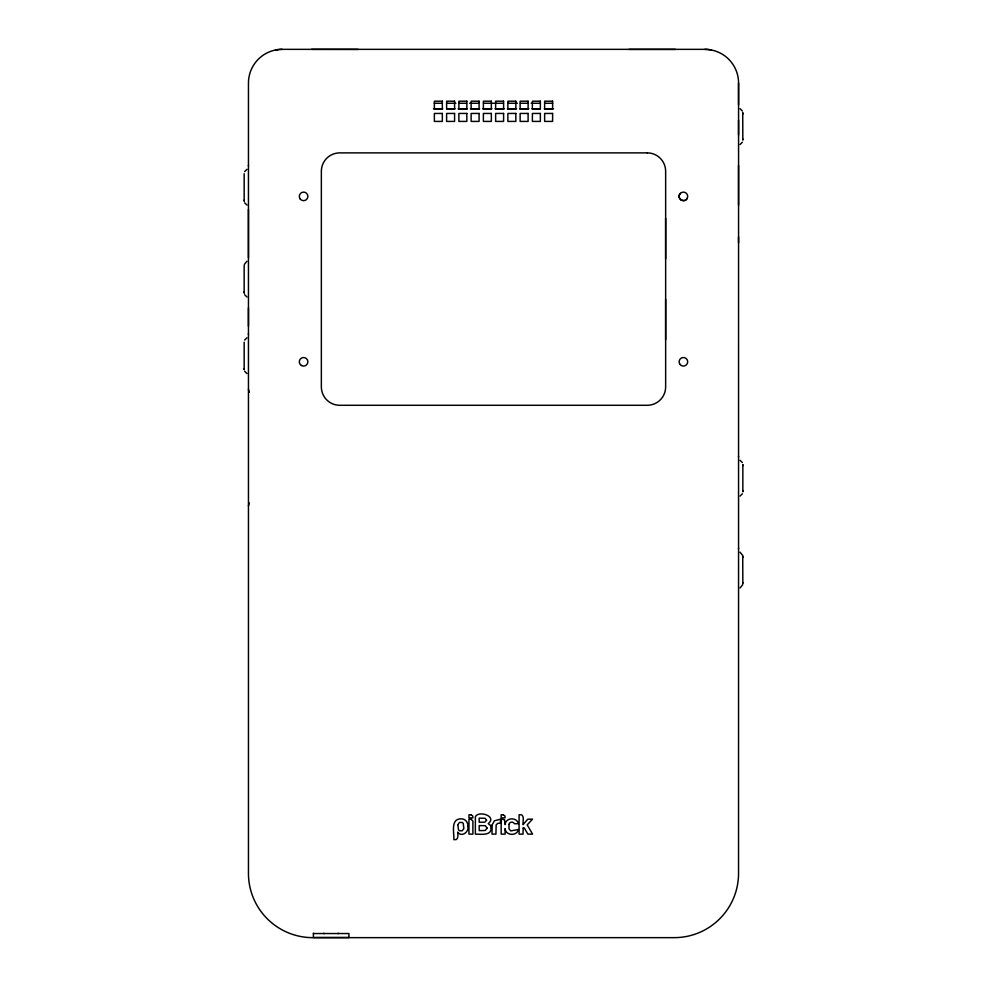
<?xml version="1.0" encoding="UTF-8"?>
<svg xmlns="http://www.w3.org/2000/svg" width="987" height="987" viewBox="0 0 987 987"><rect width="100%" height="100%" fill="white"/><g stroke="black" fill="none" stroke-linecap="round" stroke-linejoin="round"><path stroke-width="1.48" d="M277.211 49.72A33.718 33.718 0 0 1 282.146 49.35L704.854 49.35A33.718 33.718 0 0 1 724.927 55.988L726.235 56.999A33.718 33.718 0 0 1 738.572 83.068L738.547 873.322A64.328 64.328 0 0 1 674.22 937.65L312.78 937.65A64.328 64.328 0 0 1 248.453 873.31L248.453 83.044A33.706 33.706 0 0 1 260.778 56.999L262.086 55.975A33.706 33.706 0 0 1 277.211 49.708M248.453 326.265L248.453 307.882M248.453 209.244L248.453 257.878M358.108 49.399L311.547 49.362M665.645 339.738L665.645 299.308M665.645 258.878L665.645 218.435M738.547 242.975L738.535 236.855M738.547 205.259L738.547 165.446M738.547 83.044L738.547 104.721M742.841 582.601L742.841 583.527L742.717 556.014L742.841 557.556M742.841 490.712L742.841 491.637L742.841 464.741M742.841 465.667L742.841 464.717M742.841 139.142L742.841 140.092L742.717 112.555L742.841 114.085M628.892 49.399L675.453 49.399M248.453 505.85L249.292 502.914M244.282 264.528L246.935 261.197M742.717 584.649L740.065 587.968M244.653 171.59L246.947 169.308M244.653 340.059L246.935 337.776M742.347 142.214L740.065 144.509M742.347 493.796L740.065 496.079M680.376 193.353C675.49 198.264 685.003 204.025 687.371 198.029M337.899 933.542L338.837 933.344M434.317 103.265L442.003 103.265M446.617 103.265L455.834 103.265M458.918 103.265L466.604 103.265M469.676 103.265L478.905 103.265M483.507 103.265L503.493 103.265M508.108 103.265L517.336 103.265M520.408 103.265L528.094 103.265M531.166 103.265L540.395 103.265M545.009 103.265L552.695 103.265M433.466 108.78L442.707 108.78M447.321 108.78L455.019 108.78M458.091 108.78L467.332 108.78M470.417 108.78L479.645 108.78M482.729 108.78L491.97 108.78M495.042 108.78L504.283 108.78M507.355 108.78L516.596 108.78M519.68 108.78L528.909 108.78M531.993 108.78L539.692 108.78M544.306 108.78L553.547 108.78M313.397 933.542L348.929 933.542L348.929 937.502L313.397 937.502L313.397 933.208M740.065 108.718L742.347 111.013M740.065 460.3L742.347 462.582M246.947 205.086L244.653 202.804M740.065 552.189L742.717 555.508M246.935 296.988L244.653 294.694M246.935 373.555L244.653 371.272M248.453 389.347L249.292 392.271M244.171 200.41L244.295 201.262L244.171 200.213M244.159 292.3L244.282 293.151L244.159 292.103M244.171 368.879L244.282 369.73L244.171 368.682M738.547 456.339L738.547 456.969M738.547 548.858L738.547 548.019M248.453 165.137L248.453 165.976M248.453 333.606L248.453 334.445M738.547 120.18L738.547 135.133M244.171 173.724L244.171 200.669M244.159 265.614L244.159 292.571M244.171 342.193L244.171 369.15M704.854 49.35A33.632 33.632 0 0 1 711.43 50.004M275.57 50.004A33.632 33.632 0 0 1 282.146 49.362M324.415 933.542A2.455 2.455 0 0 1 323.477 933.344M467.949 826.526C469.133 832.177 461.336 837.593 457.66 832.152C458.079 835.113 458.61 840.924 453.847 839.629C454.304 833.139 450.183 818.692 461.151 818.828C465.37 818.544 468.294 822.566 467.949 826.526M492.168 824.848L492.007 834.114L495.943 834.114L496.128 824.959L497.719 823.355L500.434 823.158L500.434 819.173L494.425 820.802L492.168 824.848M491.218 828.216C491.156 836.174 480.2 834.04 475.364 834.114L475.364 816.804C478.202 810.204 497.633 816.064 488.232 823.664L490.49 825.403L491.218 828.216M457.857 824.7L458.511 829.907L459.535 830.783L462.224 830.783L463.865 828.512L463.224 823.331L462.2 822.442L459.461 822.442L457.857 824.7M509.008 824.367L509.008 828.796L510.674 830.918L518.471 829.512C517.089 836.384 505.418 835.792 505.097 828.562L505.097 834.114L501.162 834.114L501.162 819.173L504.53 819.728L505.097 824.552C505.467 817.446 517.04 816.817 518.36 823.726L514.424 823.726C513.425 821.295 509.391 821.739 509.008 824.367M487.109 828.105L485.296 830.474L479.188 830.635L479.188 825.576L485.345 825.712L487.109 828.105M486.554 820.185L484.999 822.134L479.188 822.257L479.188 818.161L485.049 818.272L486.554 820.185M523.184 828.044L523.024 834.114L519.088 834.114L519.088 814.781C525.133 813.362 522.765 821.431 523.024 824.676L527.798 819.173L532.524 819.173L527.181 824.898L532.585 834.114L527.86 834.114L524.319 827.982L523.184 828.044M442.336 101.192L434.366 101.192L434.366 109.162L442.336 109.162L442.336 101.192M454.588 101.192L446.617 101.192L446.617 109.162L454.588 109.162L454.588 101.192M466.839 101.192L458.881 101.192L458.881 109.162L466.839 109.162L466.839 101.192M479.09 101.192L471.132 101.192L471.132 109.162L479.09 109.162L479.09 101.192M491.341 101.192L483.383 101.192L483.383 109.162L491.341 109.162L491.341 101.192M503.592 101.192L495.634 101.192L495.634 109.162L503.592 109.162L503.592 101.192M515.843 101.192L507.886 101.192L507.886 109.162L515.843 109.162L515.843 101.192M528.107 101.192L520.137 101.192L520.137 109.162L528.107 109.162L528.107 101.192M540.358 101.192L532.388 101.192L532.388 109.162L540.358 109.162L540.358 101.192M552.609 101.192L544.639 101.192L544.639 109.162L552.609 109.162L552.609 101.192M442.336 113.443L434.366 113.456L434.366 121.413L442.336 121.413L442.336 113.443M454.588 113.443L446.617 113.456L446.617 121.413L454.588 121.413L454.588 113.443M466.839 113.443L458.881 113.456L458.881 121.413L466.839 121.413L466.839 113.443M479.09 113.443L471.132 113.456L471.132 121.413L479.09 121.413L479.09 113.443M491.341 113.443L483.383 113.456L483.383 121.413L491.341 121.413L491.341 113.443M503.592 113.443L495.634 113.456L495.634 121.413L503.592 121.413L503.592 113.443M515.843 113.443L507.886 113.456L507.886 121.413L515.843 121.413L515.843 113.443M528.107 113.443L520.137 113.456L520.137 121.413L528.107 121.413L528.107 113.443M540.358 113.443L532.388 113.456L532.388 121.413L540.358 121.413L540.358 113.443M552.609 113.443L544.639 113.456L544.639 121.413L552.609 121.413L552.609 113.443M647.262 152.886L339.738 152.886A18.383 18.383 0 0 0 321.355 171.269L321.355 386.904A18.383 18.383 0 0 0 339.738 405.287L647.262 405.287A18.383 18.383 0 0 0 665.645 386.904L665.645 171.269A18.383 18.383 0 0 0 647.262 152.886M470.984 814.781L468.961 814.781L468.961 817.878L472.896 817.878L472.748 815.965L470.984 814.781M503.185 814.781L501.162 814.781L501.162 817.878L505.097 817.878L504.962 815.965L503.185 814.781M470.984 819.173L468.961 819.173L468.961 834.114L472.896 834.114L472.896 821.073L470.984 819.173M681.264 200.102A4.293 4.293 0 0 0 687.705 196.388A4.293 4.293 0 0 0 681.264 192.675A4.293 4.293 0 0 0 681.264 200.102M680.006 364.4A4.293 4.293 0 0 0 687.371 363.438A4.293 4.293 0 0 0 682.856 357.541A4.293 4.293 0 0 0 680.006 364.4M300.184 198.992A4.293 4.293 0 0 0 307.549 198.029A4.293 4.293 0 0 0 303.034 192.132A4.293 4.293 0 0 0 300.184 198.992M301.442 365.511A4.293 4.293 0 0 0 307.882 361.797A4.293 4.293 0 0 0 301.442 358.084A4.293 4.293 0 0 0 301.442 365.511"/></g></svg>
